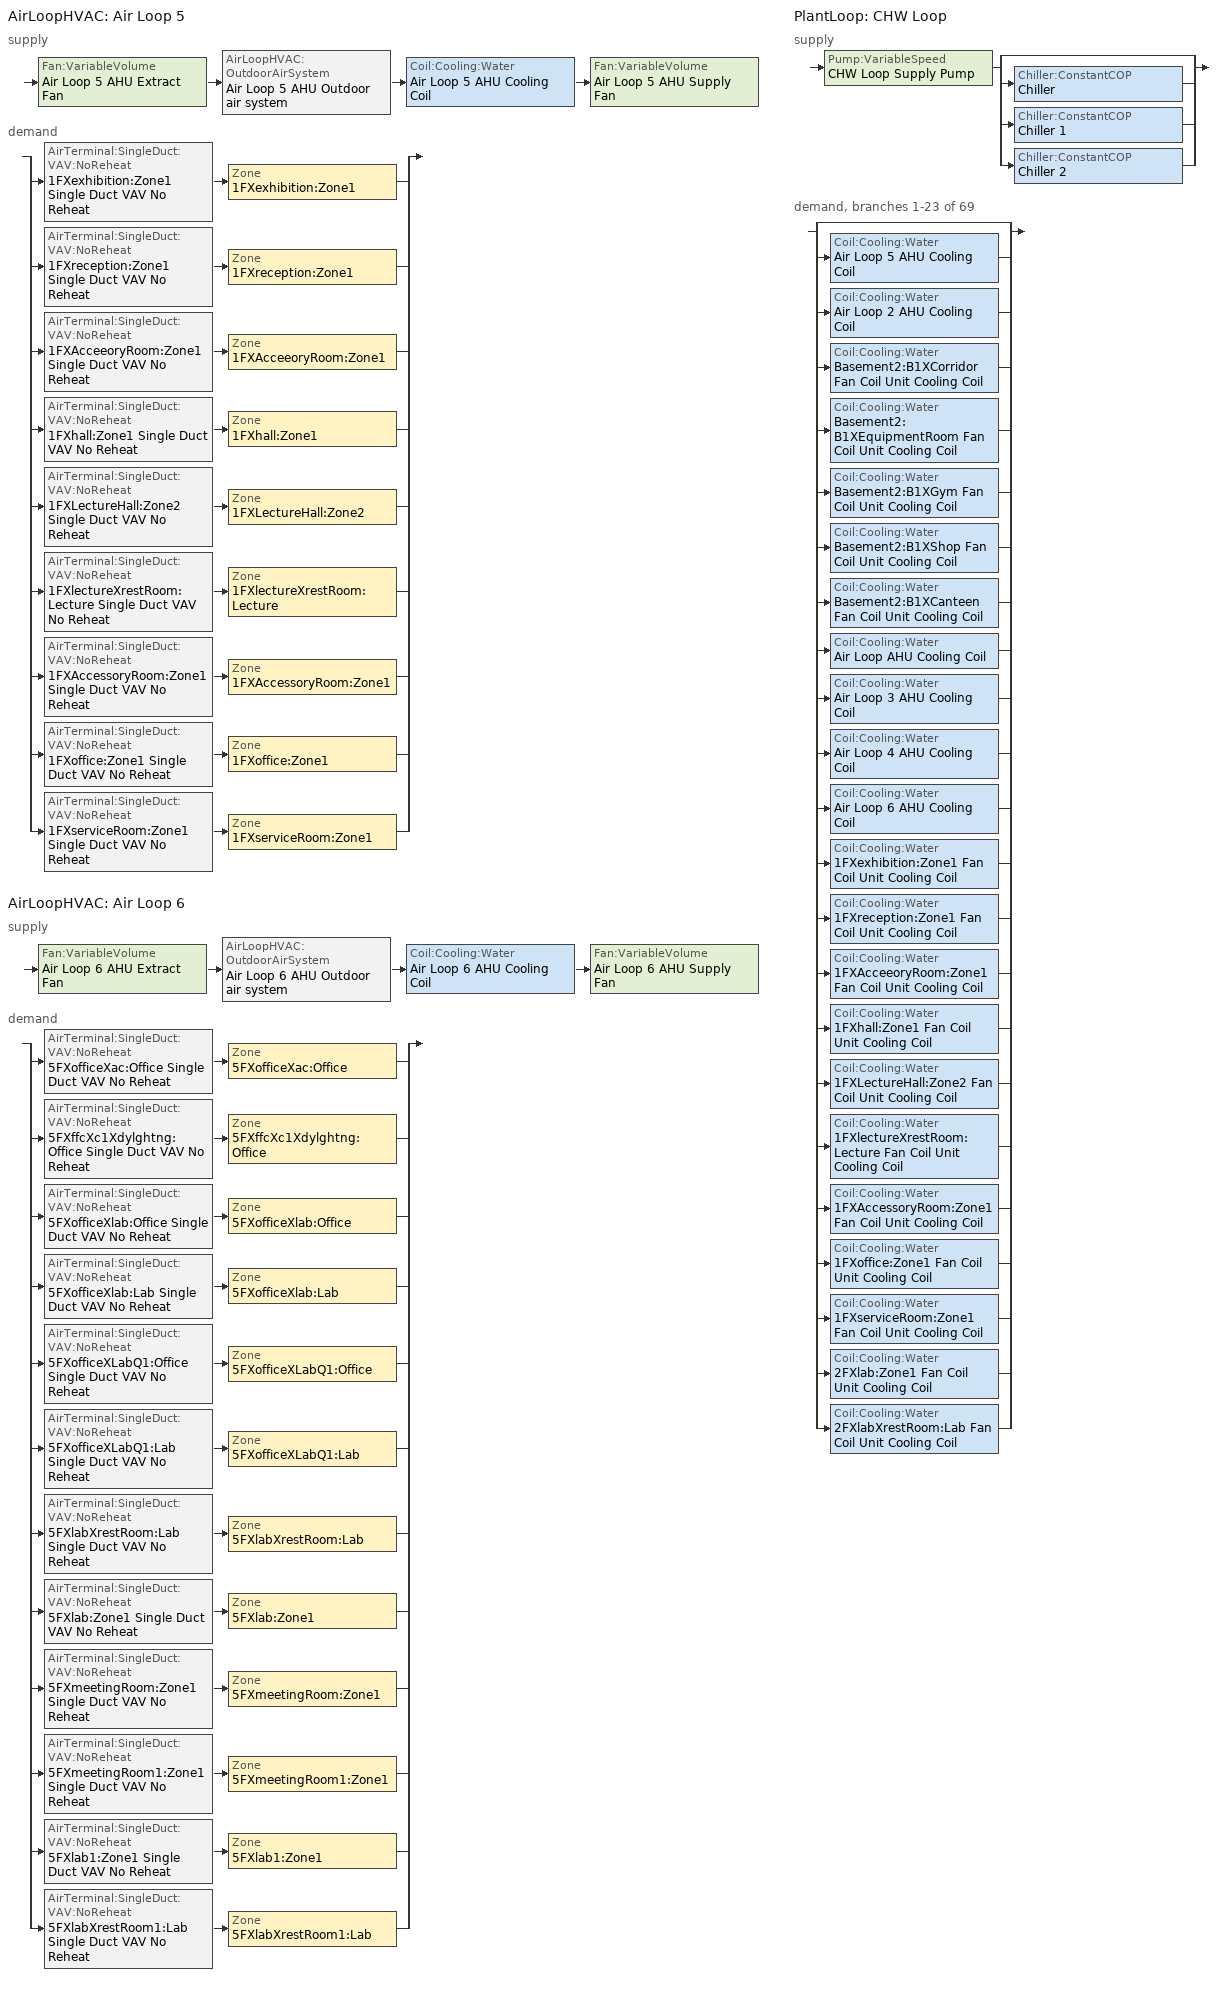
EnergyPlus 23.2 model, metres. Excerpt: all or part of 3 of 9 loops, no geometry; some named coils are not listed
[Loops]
AirLoopHVAC 'Air Loop 5'
 supply: Fan:VariableVolume 'Air Loop 5 AHU Extract Fan' > AirLoopHVAC:OutdoorAirSystem 'Air Loop 5 AHU Outdoor air system' > Coil:Cooling:Water 'Air Loop 5 AHU Cooling Coil' > Fan:VariableVolume 'Air Loop 5 AHU Supply Fan'
 demand: split
  | AirTerminal:SingleDuct:VAV:NoReheat '1FXexhibition:Zone1 Single Duct VAV No Reheat' > Zone '1FXexhibition:Zone1'
  | AirTerminal:SingleDuct:VAV:NoReheat '1FXreception:Zone1 Single Duct VAV No Reheat' > Zone '1FXreception:Zone1'
  | AirTerminal:SingleDuct:VAV:NoReheat '1FXAcceeoryRoom:Zone1 Single Duct VAV No Reheat' > Zone '1FXAcceeoryRoom:Zone1'
  | AirTerminal:SingleDuct:VAV:NoReheat '1FXhall:Zone1 Single Duct VAV No Reheat' > Zone '1FXhall:Zone1'
  | AirTerminal:SingleDuct:VAV:NoReheat '1FXLectureHall:Zone2 Single Duct VAV No Reheat' > Zone '1FXLectureHall:Zone2'
  | AirTerminal:SingleDuct:VAV:NoReheat '1FXlectureXrestRoom:Lecture Single Duct VAV No Reheat' > Zone '1FXlectureXrestRoom:Lecture'
  | AirTerminal:SingleDuct:VAV:NoReheat '1FXAccessoryRoom:Zone1 Single Duct VAV No Reheat' > Zone '1FXAccessoryRoom:Zone1'
  | AirTerminal:SingleDuct:VAV:NoReheat '1FXoffice:Zone1 Single Duct VAV No Reheat' > Zone '1FXoffice:Zone1'
  | AirTerminal:SingleDuct:VAV:NoReheat '1FXserviceRoom:Zone1 Single Duct VAV No Reheat' > Zone '1FXserviceRoom:Zone1'
AirLoopHVAC 'Air Loop 6'
 supply: Fan:VariableVolume 'Air Loop 6 AHU Extract Fan' > AirLoopHVAC:OutdoorAirSystem 'Air Loop 6 AHU Outdoor air system' > Coil:Cooling:Water 'Air Loop 6 AHU Cooling Coil' > Fan:VariableVolume 'Air Loop 6 AHU Supply Fan'
 demand: split
  | AirTerminal:SingleDuct:VAV:NoReheat '5FXofficeXac:Office Single Duct VAV No Reheat' > Zone '5FXofficeXac:Office'
  | AirTerminal:SingleDuct:VAV:NoReheat '5FXffcXc1Xdylghtng:Office Single Duct VAV No Reheat' > Zone '5FXffcXc1Xdylghtng:Office'
  | AirTerminal:SingleDuct:VAV:NoReheat '5FXofficeXlab:Office Single Duct VAV No Reheat' > Zone '5FXofficeXlab:Office'
  | AirTerminal:SingleDuct:VAV:NoReheat '5FXofficeXlab:Lab Single Duct VAV No Reheat' > Zone '5FXofficeXlab:Lab'
  | AirTerminal:SingleDuct:VAV:NoReheat '5FXofficeXLabQ1:Office Single Duct VAV No Reheat' > Zone '5FXofficeXLabQ1:Office'
  | AirTerminal:SingleDuct:VAV:NoReheat '5FXofficeXLabQ1:Lab Single Duct VAV No Reheat' > Zone '5FXofficeXLabQ1:Lab'
  | AirTerminal:SingleDuct:VAV:NoReheat '5FXlabXrestRoom:Lab Single Duct VAV No Reheat' > Zone '5FXlabXrestRoom:Lab'
  | AirTerminal:SingleDuct:VAV:NoReheat '5FXlab:Zone1 Single Duct VAV No Reheat' > Zone '5FXlab:Zone1'
  | AirTerminal:SingleDuct:VAV:NoReheat '5FXmeetingRoom:Zone1 Single Duct VAV No Reheat' > Zone '5FXmeetingRoom:Zone1'
  | AirTerminal:SingleDuct:VAV:NoReheat '5FXmeetingRoom1:Zone1 Single Duct VAV No Reheat' > Zone '5FXmeetingRoom1:Zone1'
  | AirTerminal:SingleDuct:VAV:NoReheat '5FXlab1:Zone1 Single Duct VAV No Reheat' > Zone '5FXlab1:Zone1'
  | AirTerminal:SingleDuct:VAV:NoReheat '5FXlabXrestRoom1:Lab Single Duct VAV No Reheat' > Zone '5FXlabXrestRoom1:Lab'
PlantLoop 'CHW Loop'
 supply: Pump:VariableSpeed 'CHW Loop Supply Pump' > split
  | bypass
  | Chiller:ConstantCOP 'Chiller'
  | Chiller:ConstantCOP 'Chiller 1'
  | Chiller:ConstantCOP 'Chiller 2'
 demand, branches 1-23 of 69: split
  | bypass
  | Coil:Cooling:Water 'Air Loop 5 AHU Cooling Coil'
  | Coil:Cooling:Water 'Air Loop 2 AHU Cooling Coil'
  | Coil:Cooling:Water 'Basement2:B1XCorridor Fan Coil Unit Cooling Coil'
  | Coil:Cooling:Water 'Basement2:B1XEquipmentRoom Fan Coil Unit Cooling Coil'
  | Coil:Cooling:Water 'Basement2:B1XGym Fan Coil Unit Cooling Coil'
  | Coil:Cooling:Water 'Basement2:B1XShop Fan Coil Unit Cooling Coil'
  | Coil:Cooling:Water 'Basement2:B1XCanteen Fan Coil Unit Cooling Coil'
  | Coil:Cooling:Water 'Air Loop AHU Cooling Coil'
  | Coil:Cooling:Water 'Air Loop 3 AHU Cooling Coil'
  | Coil:Cooling:Water 'Air Loop 4 AHU Cooling Coil'
  | Coil:Cooling:Water 'Air Loop 6 AHU Cooling Coil'
  | Coil:Cooling:Water '1FXexhibition:Zone1 Fan Coil Unit Cooling Coil'
  | Coil:Cooling:Water '1FXreception:Zone1 Fan Coil Unit Cooling Coil'
  | Coil:Cooling:Water '1FXAcceeoryRoom:Zone1 Fan Coil Unit Cooling Coil'
  | Coil:Cooling:Water '1FXhall:Zone1 Fan Coil Unit Cooling Coil'
  | Coil:Cooling:Water '1FXLectureHall:Zone2 Fan Coil Unit Cooling Coil'
  | Coil:Cooling:Water '1FXlectureXrestRoom:Lecture Fan Coil Unit Cooling Coil'
  | Coil:Cooling:Water '1FXAccessoryRoom:Zone1 Fan Coil Unit Cooling Coil'
  | Coil:Cooling:Water '1FXoffice:Zone1 Fan Coil Unit Cooling Coil'
  | Coil:Cooling:Water '1FXserviceRoom:Zone1 Fan Coil Unit Cooling Coil'
  | Coil:Cooling:Water '2FXlab:Zone1 Fan Coil Unit Cooling Coil'
  | Coil:Cooling:Water '2FXlabXrestRoom:Lab Fan Coil Unit Cooling Coil'
[EnergyManagementSystem:Sensor]
Name | Output:Variable or Output:Meter Index Key | Output:Variable or Output:Meter
Zone_Mean_Air_Temperature_z1FXexhibition_Zone1 | 1FXexhibition:Zone1 | Zone Mean Air Temperature
Zone_Mean_Air_Temperature_z1FXreception_Zone1 | 1FXreception:Zone1 | Zone Mean Air Temperature
Zone_Mean_Air_Temperature_z1FXAcceeoryRoom_Zone1 | 1FXAcceeoryRoom:Zone1 | Zone Mean Air Temperature
Zone_Mean_Air_Temperature_z1FXhall_Zone1 | 1FXhall:Zone1 | Zone Mean Air Temperature
Zone_Mean_Air_Temperature_z1FXLectureHall_Zone2 | 1FXLectureHall:Zone2 | Zone Mean Air Temperature
Zone_Mean_Air_Temperature_z1FXlectureXrestRoom_Lecture | 1FXlectureXrestRoom:Lecture | Zone Mean Air Temperature
Zone_Mean_Air_Temperature_z1FXAccessoryRoom_Zone1 | 1FXAccessoryRoom:Zone1 | Zone Mean Air Temperature
Zone_Mean_Air_Temperature_z1FXoffice_Zone1 | 1FXoffice:Zone1 | Zone Mean Air Temperature
Zone_Mean_Air_Temperature_z5FXofficeXac_Office | 5FXofficeXac:Office | Zone Mean Air Temperature
Zone_Mean_Air_Temperature_z5FXffcXc1Xdylghtng_Office | 5FXffcXc1Xdylghtng:Office | Zone Mean Air Temperature
Zone_Mean_Air_Temperature_z5FXofficeXlab_Office | 5FXofficeXlab:Office | Zone Mean Air Temperature
Zone_Mean_Air_Temperature_z5FXofficeXlab_Lab | 5FXofficeXlab:Lab | Zone Mean Air Temperature
Zone_Mean_Air_Temperature_z5FXofficeXLabQ1_Office | 5FXofficeXLabQ1:Office | Zone Mean Air Temperature
Zone_Mean_Air_Temperature_z5FXofficeXLabQ1_Lab | 5FXofficeXLabQ1:Lab | Zone Mean Air Temperature
Zone_Mean_Air_Temperature_z5FXlabXrestRoom_Lab | 5FXlabXrestRoom:Lab | Zone Mean Air Temperature
Zone_Mean_Air_Temperature_z5FXlab_Zone1 | 5FXlab:Zone1 | Zone Mean Air Temperature
Zone_Mean_Air_Temperature_z5FXmeetingRoom_Zone1 | 5FXmeetingRoom:Zone1 | Zone Mean Air Temperature
Zone_Mean_Air_Temperature_z5FXmeetingRoom1_Zone1 | 5FXmeetingRoom1:Zone1 | Zone Mean Air Temperature
Zone_Mean_Air_Temperature_z5FXlab1_Zone1 | 5FXlab1:Zone1 | Zone Mean Air Temperature
Zone_Mean_Air_Temperature_z5FXlabXrestRoom1_Lab | 5FXlabXrestRoom1:Lab | Zone Mean Air Temperature
Zone_Air_Relative_Humidity_z1FXexhibition_Zone1 | 1FXexhibition:Zone1 | Zone Air Relative Humidity
Zone_Air_Relative_Humidity_z1FXreception_Zone1 | 1FXreception:Zone1 | Zone Air Relative Humidity
Zone_Air_Relative_Humidity_z1FXAcceeoryRoom_Zone1 | 1FXAcceeoryRoom:Zone1 | Zone Air Relative Humidity
Zone_Air_Relative_Humidity_z1FXhall_Zone1 | 1FXhall:Zone1 | Zone Air Relative Humidity
Zone_Air_Relative_Humidity_z1FXLectureHall_Zone2 | 1FXLectureHall:Zone2 | Zone Air Relative Humidity
Zone_Air_Relative_Humidity_z1FXlectureXrestRoom_Lecture | 1FXlectureXrestRoom:Lecture | Zone Air Relative Humidity
Zone_Air_Relative_Humidity_z1FXAccessoryRoom_Zone1 | 1FXAccessoryRoom:Zone1 | Zone Air Relative Humidity
Zone_Air_Relative_Humidity_z1FXoffice_Zone1 | 1FXoffice:Zone1 | Zone Air Relative Humidity
Zone_Air_Relative_Humidity_z5FXofficeXac_Office | 5FXofficeXac:Office | Zone Air Relative Humidity
Zone_Air_Relative_Humidity_z5FXffcXc1Xdylghtng_Office | 5FXffcXc1Xdylghtng:Office | Zone Air Relative Humidity
Zone_Air_Relative_Humidity_z5FXofficeXlab_Office | 5FXofficeXlab:Office | Zone Air Relative Humidity
Zone_Air_Relative_Humidity_z5FXofficeXlab_Lab | 5FXofficeXlab:Lab | Zone Air Relative Humidity
Zone_Air_Relative_Humidity_z5FXofficeXLabQ1_Office | 5FXofficeXLabQ1:Office | Zone Air Relative Humidity
Zone_Air_Relative_Humidity_z5FXofficeXLabQ1_Lab | 5FXofficeXLabQ1:Lab | Zone Air Relative Humidity
Zone_Air_Relative_Humidity_z5FXlabXrestRoom_Lab | 5FXlabXrestRoom:Lab | Zone Air Relative Humidity
Zone_Air_Relative_Humidity_z5FXlab_Zone1 | 5FXlab:Zone1 | Zone Air Relative Humidity
Zone_Air_Relative_Humidity_z5FXmeetingRoom_Zone1 | 5FXmeetingRoom:Zone1 | Zone Air Relative Humidity
Zone_Air_Relative_Humidity_z5FXmeetingRoom1_Zone1 | 5FXmeetingRoom1:Zone1 | Zone Air Relative Humidity
Zone_Air_Relative_Humidity_z5FXlab1_Zone1 | 5FXlab1:Zone1 | Zone Air Relative Humidity
Zone_Air_Relative_Humidity_z5FXlabXrestRoom1_Lab | 5FXlabXrestRoom1:Lab | Zone Air Relative Humidity
Zone_Air_CO2_Concentration_z1FXexhibition_Zone1 | 1FXexhibition:Zone1 | Zone Air CO2 Concentration
Zone_Air_CO2_Concentration_z1FXreception_Zone1 | 1FXreception:Zone1 | Zone Air CO2 Concentration
Zone_Air_CO2_Concentration_z1FXAcceeoryRoom_Zone1 | 1FXAcceeoryRoom:Zone1 | Zone Air CO2 Concentration
Zone_Air_CO2_Concentration_z1FXhall_Zone1 | 1FXhall:Zone1 | Zone Air CO2 Concentration
Zone_Air_CO2_Concentration_z1FXLectureHall_Zone2 | 1FXLectureHall:Zone2 | Zone Air CO2 Concentration
Zone_Air_CO2_Concentration_z1FXlectureXrestRoom_Lecture | 1FXlectureXrestRoom:Lecture | Zone Air CO2 Concentration
Zone_Air_CO2_Concentration_z1FXAccessoryRoom_Zone1 | 1FXAccessoryRoom:Zone1 | Zone Air CO2 Concentration
Zone_Air_CO2_Concentration_z1FXoffice_Zone1 | 1FXoffice:Zone1 | Zone Air CO2 Concentration
Zone_Air_CO2_Concentration_z5FXofficeXac_Office | 5FXofficeXac:Office | Zone Air CO2 Concentration
Zone_Air_CO2_Concentration_z5FXffcXc1Xdylghtng_Office | 5FXffcXc1Xdylghtng:Office | Zone Air CO2 Concentration
Zone_Air_CO2_Concentration_z5FXofficeXlab_Office | 5FXofficeXlab:Office | Zone Air CO2 Concentration
Zone_Air_CO2_Concentration_z5FXofficeXlab_Lab | 5FXofficeXlab:Lab | Zone Air CO2 Concentration
Zone_Air_CO2_Concentration_z5FXofficeXLabQ1_Office | 5FXofficeXLabQ1:Office | Zone Air CO2 Concentration
Zone_Air_CO2_Concentration_z5FXofficeXLabQ1_Lab | 5FXofficeXLabQ1:Lab | Zone Air CO2 Concentration
Zone_Air_CO2_Concentration_z5FXlabXrestRoom_Lab | 5FXlabXrestRoom:Lab | Zone Air CO2 Concentration
Zone_Air_CO2_Concentration_z5FXlab_Zone1 | 5FXlab:Zone1 | Zone Air CO2 Concentration
Zone_Air_CO2_Concentration_z5FXmeetingRoom_Zone1 | 5FXmeetingRoom:Zone1 | Zone Air CO2 Concentration
Zone_Air_CO2_Concentration_z5FXmeetingRoom1_Zone1 | 5FXmeetingRoom1:Zone1 | Zone Air CO2 Concentration
Zone_Air_CO2_Concentration_z5FXlab1_Zone1 | 5FXlab1:Zone1 | Zone Air CO2 Concentration
Zone_Air_CO2_Concentration_z5FXlabXrestRoom1_Lab | 5FXlabXrestRoom1:Lab | Zone Air CO2 Concentration
Zone_People_Occupant_Count_z1FXexhibition_Zone1 | 1FXexhibition:Zone1 | Zone People Occupant Count
Zone_People_Occupant_Count_z1FXreception_Zone1 | 1FXreception:Zone1 | Zone People Occupant Count
Zone_People_Occupant_Count_z1FXAcceeoryRoom_Zone1 | 1FXAcceeoryRoom:Zone1 | Zone People Occupant Count
Zone_People_Occupant_Count_z1FXhall_Zone1 | 1FXhall:Zone1 | Zone People Occupant Count
Zone_People_Occupant_Count_z1FXLectureHall_Zone2 | 1FXLectureHall:Zone2 | Zone People Occupant Count
Zone_People_Occupant_Count_z1FXlectureXrestRoom_Lecture | 1FXlectureXrestRoom:Lecture | Zone People Occupant Count
Zone_People_Occupant_Count_z1FXAccessoryRoom_Zone1 | 1FXAccessoryRoom:Zone1 | Zone People Occupant Count
Zone_People_Occupant_Count_z1FXoffice_Zone1 | 1FXoffice:Zone1 | Zone People Occupant Count
Zone_People_Occupant_Count_z5FXofficeXac_Office | 5FXofficeXac:Office | Zone People Occupant Count
Zone_People_Occupant_Count_z5FXffcXc1Xdylghtng_Office | 5FXffcXc1Xdylghtng:Office | Zone People Occupant Count
Zone_People_Occupant_Count_z5FXofficeXlab_Office | 5FXofficeXlab:Office | Zone People Occupant Count
Zone_People_Occupant_Count_z5FXofficeXlab_Lab | 5FXofficeXlab:Lab | Zone People Occupant Count
Zone_People_Occupant_Count_z5FXofficeXLabQ1_Office | 5FXofficeXLabQ1:Office | Zone People Occupant Count
Zone_People_Occupant_Count_z5FXofficeXLabQ1_Lab | 5FXofficeXLabQ1:Lab | Zone People Occupant Count
Zone_People_Occupant_Count_z5FXlabXrestRoom_Lab | 5FXlabXrestRoom:Lab | Zone People Occupant Count
Zone_People_Occupant_Count_z5FXlab_Zone1 | 5FXlab:Zone1 | Zone People Occupant Count
Zone_People_Occupant_Count_z5FXmeetingRoom_Zone1 | 5FXmeetingRoom:Zone1 | Zone People Occupant Count
Zone_People_Occupant_Count_z5FXmeetingRoom1_Zone1 | 5FXmeetingRoom1:Zone1 | Zone People Occupant Count
Zone_People_Occupant_Count_z5FXlab1_Zone1 | 5FXlab1:Zone1 | Zone People Occupant Count
Zone_People_Occupant_Count_z5FXlabXrestRoom1_Lab | 5FXlabXrestRoom1:Lab | Zone People Occupant Count
Chiller_Electricity_Energy_1 | Chiller 1 | Chiller Electricity Energy
Chiller_Electricity_Energy_2 | Chiller 2 | Chiller Electricity Energy
Chiller_Electricity_Energy | Chiller | Chiller Electricity Energy
[EnergyManagementSystem:Actuator]
Name | Actuated Component Unique | Actuated Component Type | Actuated Component Control Type
Pump_Mass_Flow_Rate_CHW_LOOP_SUPPLY_PUMP | CHW LOOP SUPPLY PUMP | Pump | Pump Mass Flow Rate
Cooling_Setpoint_1FXOFFICE_ZONE1 | 1FXOFFICE:ZONE1 | Zone Temperature Control | Cooling Setpoint
Air_Mass_Flow_Rate_AIR_LOOP_5_AHU_OUTDOOR_AIR_CONTROLLER | AIR LOOP 5 AHU OUTDOOR AIR CONTROLLER | Outdoor Air Controller | Air Mass Flow Rate
Zone_Design_Cooling_Air_Mass_Flow_Rate_1FXOFFICE_ZONE1 | 1FXOFFICE:ZONE1 | Sizing:Zone | Zone Design Cooling Air Mass Flow Rate
Fan_Air_Mass_Flow_Rate_1FXOFFICE_ZONE1_FAN_COIL_UNIT_SUPPLY_FAN | 1FXOFFICE:ZONE1 FAN COIL UNIT SUPPLY FAN | Fan | Fan Air Mass Flow Rate
[Sizing:System] Type of Load to Size On=VentilationRequirement; Design Outdoor Air Flow Rate {m3/s}=autosize; Central Heating Maximum System Air Flow Ratio=autosize; Preheat Design Temperature {C}=5; Preheat Design Humidity Ratio {kgWater/kgDryAir}=0.008; Precool Design Temperature {C}=11; Precool Design Humidity Ratio {kgWater/kgDryAir}=0.008; Central Cooling Design Supply Air Temperature {C}=18; Central Heating Design Supply Air Temperature {C}=18; Type of Zone Sum to Use=Noncoincident; 100% Outdoor Air in Cooling=No; 100% Outdoor Air in Heating=No; Central Cooling Design Supply Air Humidity Ratio {kgWater/kgDryAir}=0.008; Central Heating Design Supply Air Humidity Ratio {kgWater/kgDryAir}=0.008; Cooling Supply Air Flow Rate Method=Designday; Heating Supply Air Flow Rate Method=Designday; System Outdoor Air Method=ZoneSum; Zone Maximum Outdoor Air Fraction=1; Cooling Design Capacity Method=CoolingDesignCapacity; Cooling Design Capacity {W}=autosize; Heating Design Capacity Method=HeatingDesignCapacity; Heating Design Capacity {W}=autosize; Central Cooling Capacity Control Method=VAV
Air Loop 5; Air Loop 6
[AirLoopHVAC] Design Supply Air Flow Rate {m3/s}=autosize
Air Loop 5; Air Loop 6
[Fan:VariableVolume] Availability Schedule=BPS LAB HVAC SCHEDULE; Fan Total Efficiency=0.99; Pressure Rise {Pa}=1500; Maximum Flow Rate {m3/s}=autosize; Fan Power Minimum Flow Rate Input Method=FixedFlowRate; Fan Power Minimum Flow Fraction=0.25; Fan Power Minimum Air Flow Rate {m3/s}=0; Motor Efficiency=0.9; Motor In Airstream Fraction=1; Fan Power Coefficient 1=0.0792803; Fan Power Coefficient 2=-0.12618; Fan Power Coefficient 3=1.81569; Fan Power Coefficient 4=-2.14488; Fan Power Coefficient 5=1.37799
Air Loop 5 AHU Extract Fan; Air Loop 5 AHU Supply Fan; Air Loop 6 AHU Extract Fan; Air Loop 6 AHU Supply Fan
[Controller:OutdoorAir] Minimum Outdoor Air Flow Rate {m3/s}=0; Maximum Outdoor Air Flow Rate {m3/s}=autosize; Economizer Control Type=NoEconomizer; Economizer Control Action Type=ModulateFlow; Lockout Type=NoLockout; Minimum Limit Type=FixedMinimum; Minimum Outdoor Air Schedule=BPS LAB SCHEDULE; High Humidity Control=No; High Humidity Outdoor Air Flow Ratio=1; Control High Indoor Humidity Based on Outdoor Humidity Ratio=Yes; Heat Recovery Bypass Control Type=BypassWhenWithinEconomizerLimits
Name | Mechanical Ventilation Controller
Air Loop 5 AHU Outdoor Air Controller | Air Loop 5 AHU Mechanical Ventilation Controller
Air Loop 6 AHU Outdoor Air Controller | Air Loop 6 AHU Mechanical Ventilation Controller
[HeatExchanger:AirToAir:SensibleAndLatent] Availability Schedule=BPS LAB HVAC SCHEDULE; Nominal Supply Air Flow Rate {m3/s}=autosize; Sensible Effectiveness at 100% Heating Air Flow=0.7; Latent Effectiveness at 100% Heating Air Flow=0.7; Sensible Effectiveness at 75% Heating Air Flow=0.75; Latent Effectiveness at 75% Heating Air Flow=0.7; Sensible Effectiveness at 100% Cooling Air Flow=0.7; Latent Effectiveness at 100% Cooling Air Flow=0.7; Sensible Effectiveness at 75% Cooling Air Flow=0.75; Latent Effectiveness at 75% Cooling Air Flow=0.7; Nominal Electric Power {W}=0; Supply Air Outlet Temperature Control=No; Heat Exchanger Type=Rotary; Frost Control Type=None; Threshold Temperature {C}=1.7; Initial Defrost Time Fraction=0.167; Rate of Defrost Time Fraction Increase {1/K}=0.024; Economizer Lockout=Yes
Air Loop 5 AHU Heat Recovery Device; Air Loop 6 AHU Heat Recovery Device
[Controller:MechanicalVentilation] Availability Schedule=On 24/7; Demand Controlled Ventilation=Yes; System Outdoor Air Method=Standard62.1VentilationRateProcedure; Zone Maximum Outdoor Air Fraction=1
Name | Zone or ZoneList 1 | Design Specification Outdoor Air Object Name 1 | Design Specification Zone Air Distribution Object Name 1 | Zone or ZoneList 2 | Design Specification Outdoor Air Object Name 2 | Design Specification Zone Air Distribution Object Name 2 | Zone or ZoneList 3 | Design Specification Outdoor Air Object Name 3 | Design Specification Zone Air Distribution Object Name 3 | Zone or ZoneList 4 | Design Specification Outdoor Air Object Name 4 | Design Specification Zone Air Distribution Object Name 4 | Zone or ZoneList 5 | Design Specification Outdoor Air Object Name 5 | Design Specification Zone Air Distribution Object Name 5 | Zone or ZoneList 6 | Design Specification Outdoor Air Object Name 6 | Design Specification Zone Air Distribution Object Name 6 | Zone or ZoneList 7 | Design Specification Outdoor Air Object Name 7 | Design Specification Zone Air Distribution Object Name 7 | Zone or ZoneList 8 | Design Specification Outdoor Air Object Name 8 | Design Specification Zone Air Distribution Object Name 8 | Zone or ZoneList 9 | Design Specification Outdoor Air Object Name 9 | Design Specification Zone Air Distribution Object Name 9 | Zone or ZoneList 10 | Design Specification Outdoor Air Object Name 10 | Design Specification Zone Air Distribution Object Name 10 | Zone or ZoneList 11 | Design Specification Outdoor Air Object Name 11 | Design Specification Zone Air Distribution Object Name 11 | Zone or ZoneList 12 | Design Specification Outdoor Air Object Name 12 | Design Specification Zone Air Distribution Object Name 12
Air Loop 5 AHU Mechanical Ventilation Controller | 1FXexhibition:Zone1 | 1FXexhibition:Zone1 Design Specification Outdoor Air Object | 1FXexhibition:Zone1 Design Specification Zone Air Distribution Object | 1FXreception:Zone1 | 1FXreception:Zone1 Design Specification Outdoor Air Object | 1FXreception:Zone1 Design Specification Zone Air Distribution Object | 1FXAcceeoryRoom:Zone1 | 1FXAcceeoryRoom:Zone1 Design Specification Outdoor Air Object | 1FXAcceeoryRoom:Zone1 Design Specification Zone Air Distribution Object | 1FXhall:Zone1 | 1FXhall:Zone1 Design Specification Outdoor Air Object | 1FXhall:Zone1 Design Specification Zone Air Distribution Object | 1FXLectureHall:Zone2 | 1FXLectureHall:Zone2 Design Specification Outdoor Air Object | 1FXLectureHall:Zone2 Design Specification Zone Air Distribution Object | 1FXlectureXrestRoom:Lecture | 1FXlectureXrestRoom:Lecture Design Specification Outdoor Air Object | 1FXlectureXrestRoom:Lecture Design Specification Zone Air Distribution Object | 1FXAccessoryRoom:Zone1 | 1FXAccessoryRoom:Zone1 Design Specification Outdoor Air Object | 1FXAccessoryRoom:Zone1 Design Specification Zone Air Distribution Object | 1FXoffice:Zone1 | 1FXoffice:Zone1 Design Specification Outdoor Air Object | 1FXoffice:Zone1 Design Specification Zone Air Distribution Object | 1FXserviceRoom:Zone1 | 1FXserviceRoom:Zone1 Design Specification Outdoor Air Object | 1FXserviceRoom:Zone1 Design Specification Zone Air Distribution Object
Air Loop 6 AHU Mechanical Ventilation Controller | 5FXofficeXac:Office | 5FXofficeXac:Office Design Specification Outdoor Air Object | 5FXofficeXac:Office Design Specification Zone Air Distribution Object | 5FXffcXc1Xdylghtng:Office | 5FXffcXc1Xdylghtng:Office Design Specification Outdoor Air Object | 5FXffcXc1Xdylghtng:Office Design Specification Zone Air Distribution Object | 5FXofficeXlab:Office | 5FXofficeXlab:Office Design Specification Outdoor Air Object | 5FXofficeXlab:Office Design Specification Zone Air Distribution Object | 5FXofficeXlab:Lab | 5FXofficeXlab:Lab Design Specification Outdoor Air Object | 5FXofficeXlab:Lab Design Specification Zone Air Distribution Object | 5FXofficeXLabQ1:Office | 5FXofficeXLabQ1:Office Design Specification Outdoor Air Object | 5FXofficeXLabQ1:Office Design Specification Zone Air Distribution Object | 5FXofficeXLabQ1:Lab | 5FXofficeXLabQ1:Lab Design Specification Outdoor Air Object | 5FXofficeXLabQ1:Lab Design Specification Zone Air Distribution Object | 5FXlabXrestRoom:Lab | 5FXlabXrestRoom:Lab Design Specification Outdoor Air Object | 5FXlabXrestRoom:Lab Design Specification Zone Air Distribution Object | 5FXlab:Zone1 | 5FXlab:Zone1 Design Specification Outdoor Air Object | 5FXlab:Zone1 Design Specification Zone Air Distribution Object | 5FXmeetingRoom:Zone1 | 5FXmeetingRoom:Zone1 Design Specification Outdoor Air Object | 5FXmeetingRoom:Zone1 Design Specification Zone Air Distribution Object | 5FXmeetingRoom1:Zone1 | 5FXmeetingRoom1:Zone1 Design Specification Outdoor Air Object | 5FXmeetingRoom1:Zone1 Design Specification Zone Air Distribution Object | 5FXlab1:Zone1 | 5FXlab1:Zone1 Design Specification Outdoor Air Object | 5FXlab1:Zone1 Design Specification Zone Air Distribution Object | 5FXlabXrestRoom1:Lab | 5FXlabXrestRoom1:Lab Design Specification Outdoor Air Object | 5FXlabXrestRoom1:Lab Design Specification Zone Air Distribution Object
[Coil:Cooling:Water] Design Water Flow Rate {m3/s}=autosize; Design Air Flow Rate {m3/s}=autosize; Design Inlet Water Temperature {C}=autosize; Design Inlet Air Temperature {C}=autosize; Design Outlet Air Temperature {C}=autosize; Design Inlet Air Humidity Ratio {kgWater/kgDryAir}=autosize; Design Outlet Air Humidity Ratio {kgWater/kgDryAir}=autosize; Type of Analysis=SimpleAnalysis; Heat Exchanger Configuration=CrossFlow
Name | Availability Schedule
Air Loop 5 AHU Cooling Coil; Air Loop 6 AHU Cooling Coil | BPS LAB HVAC SCHEDULE
Basement2:B1XCorridor Fan Coil Unit Cooling Coil; Basement2:B1XEquipmentRoom Fan Coil Unit Cooling Coil; Basement2:B1XGym Fan Coil Unit Cooling Coil; Basement2:B1XShop Fan Coil Unit Cooling Coil; Basement2:B1XCanteen Fan Coil Unit Cooling Coil; 1FXexhibition:Zone1 Fan Coil Unit Cooling Coil; 1FXreception:Zone1 Fan Coil Unit Cooling Coil; 1FXAcceeoryRoom:Zone1 Fan Coil Unit Cooling Coil; 1FXhall:Zone1 Fan Coil Unit Cooling Coil; 1FXLectureHall:Zone2 Fan Coil Unit Cooling Coil; 1FXlectureXrestRoom:Lecture Fan Coil Unit Cooling Coil; 1FXAccessoryRoom:Zone1 Fan Coil Unit Cooling Coil; 1FXoffice:Zone1 Fan Coil Unit Cooling Coil; 1FXserviceRoom:Zone1 Fan Coil Unit Cooling Coil; 2FXlab:Zone1 Fan Coil Unit Cooling Coil; 2FXlabXrestRoom:Lab Fan Coil Unit Cooling Coil | On 24/7
[Sizing:Plant]
CHW Loop: Loop Type=Cooling; Design Loop Exit Temperature {C}=6; Loop Design Temperature Difference {deltaC}=4
[PlantLoop]
CHW Loop: Fluid Type=UserDefinedFluidType; User Defined Fluid Type=CHW Loop Glycol Concentration; Plant Equipment Operation Scheme=CHW Loop Operation; Maximum Loop Temperature {C}=80; Minimum Loop Temperature {C}=0; Maximum Loop Flow Rate {m3/s}=autosize; Minimum Loop Flow Rate {m3/s}=0; Plant Loop Volume {m3}=autocalculate; Load Distribution Scheme=Optimal; Plant Loop Demand Calculation Scheme=SingleSetpoint; Common Pipe Simulation=None; Pressure Simulation Type=None
[PlantEquipmentOperationSchemes]
CHW Loop Operation: Control Scheme 1=CHW Loop Scheme 1; Control Scheme 1 Schedule=On 24/7
[PlantEquipmentOperation:CoolingLoad]
CHW Loop Scheme 1: Load Range 1 Lower Limit {W}=0; Load Range 1 Upper Limit {W}=1e+15; Range 1 Equipment List=CHW Loop Scheme 1 Range 1 Equipment List
[PlantEquipmentList]
CHW Loop Scheme 1 Range 1 Equipment List: Chiller, Chiller 2, Chiller 1
[Pump:VariableSpeed]
CHW Loop Supply Pump: Design Maximum Flow Rate {m3/s}=autosize; Design Pump Head {Pa}=200000; Design Power Consumption {W}=autosize; Motor Efficiency=0.9; Fraction of Motor Inefficiencies to Fluid Stream=0; Coefficient 1 of the Part Load Performance Curve=0; Coefficient 2 of the Part Load Performance Curve=0.5726; Coefficient 3 of the Part Load Performance Curve=-0.301; Coefficient 4 of the Part Load Performance Curve=0.7347; Design Minimum Flow Rate {m3/s}=0; Pump Control Type=Continuous
[Chiller:ConstantCOP] Nominal Capacity {W}=autosize; Nominal COP {W/W}=5; Design Chilled Water Flow Rate {m3/s}=autosize; Design Condenser Water Flow Rate {m3/s}=autosize; Condenser Type=WaterCooled; Chiller Flow Mode=NotModulated; Sizing Factor=0.33; Basin Heater Capacity {W/K}=0; Basin Heater Setpoint Temperature {C}=2; Basin Heater Operating Schedule=On 24/7
Chiller; Chiller 1; Chiller 2
[ZoneControl:Thermostat] Control Type Schedule=Control type schedule: Always 4
Name | Zone or ZoneList | Control 1
1FXexhibition:Zone1 Thermostat | 1FXexhibition:Zone1 | 1FXexhibition:Zone1 Dual SP
1FXreception:Zone1 Thermostat | 1FXreception:Zone1 | 1FXreception:Zone1 Dual SP
1FXAcceeoryRoom:Zone1 Thermostat | 1FXAcceeoryRoom:Zone1 | 1FXAcceeoryRoom:Zone1 Dual SP
1FXhall:Zone1 Thermostat | 1FXhall:Zone1 | 1FXhall:Zone1 Dual SP
1FXLectureHall:Zone2 Thermostat | 1FXLectureHall:Zone2 | 1FXLectureHall:Zone2 Dual SP
1FXlectureXrestRoom:Lecture Thermostat | 1FXlectureXrestRoom:Lecture | 1FXlectureXrestRoom:Lecture Dual SP
1FXAccessoryRoom:Zone1 Thermostat | 1FXAccessoryRoom:Zone1 | 1FXAccessoryRoom:Zone1 Dual SP
1FXoffice:Zone1 Thermostat | 1FXoffice:Zone1 | 1FXoffice:Zone1 Dual SP
1FXserviceRoom:Zone1 Thermostat | 1FXserviceRoom:Zone1 | 1FXserviceRoom:Zone1 Dual SP
5FXofficeXac:Office Thermostat | 5FXofficeXac:Office | 5FXofficeXac:Office Dual SP
5FXffcXc1Xdylghtng:Office Thermostat | 5FXffcXc1Xdylghtng:Office | 5FXffcXc1Xdylghtng:Office Dual SP
5FXofficeXlab:Office Thermostat | 5FXofficeXlab:Office | 5FXofficeXlab:Office Dual SP
5FXofficeXlab:Lab Thermostat | 5FXofficeXlab:Lab | 5FXofficeXlab:Lab Dual SP
5FXofficeXLabQ1:Office Thermostat | 5FXofficeXLabQ1:Office | 5FXofficeXLabQ1:Office Dual SP
5FXofficeXLabQ1:Lab Thermostat | 5FXofficeXLabQ1:Lab | 5FXofficeXLabQ1:Lab Dual SP
5FXlabXrestRoom:Lab Thermostat | 5FXlabXrestRoom:Lab | 5FXlabXrestRoom:Lab Dual SP
5FXlab:Zone1 Thermostat | 5FXlab:Zone1 | 5FXlab:Zone1 Dual SP
5FXmeetingRoom:Zone1 Thermostat | 5FXmeetingRoom:Zone1 | 5FXmeetingRoom:Zone1 Dual SP
5FXmeetingRoom1:Zone1 Thermostat | 5FXmeetingRoom1:Zone1 | 5FXmeetingRoom1:Zone1 Dual SP
5FXlab1:Zone1 Thermostat | 5FXlab1:Zone1 | 5FXlab1:Zone1 Dual SP
5FXlabXrestRoom1:Lab Thermostat | 5FXlabXrestRoom1:Lab | 5FXlabXrestRoom1:Lab Dual SP
[ThermostatSetpoint:DualSetpoint] Heating Setpoint Temperature Schedule=Heating set point schedule; Cooling Setpoint Temperature Schedule=Cooling set point schedule
1FXexhibition:Zone1 Dual SP; 1FXreception:Zone1 Dual SP; 1FXAcceeoryRoom:Zone1 Dual SP; 1FXhall:Zone1 Dual SP; 1FXLectureHall:Zone2 Dual SP; 1FXlectureXrestRoom:Lecture Dual SP; 1FXAccessoryRoom:Zone1 Dual SP; 1FXoffice:Zone1 Dual SP; 1FXserviceRoom:Zone1 Dual SP; 5FXofficeXac:Office Dual SP; 5FXffcXc1Xdylghtng:Office Dual SP; 5FXofficeXlab:Office Dual SP; 5FXofficeXlab:Lab Dual SP; 5FXofficeXLabQ1:Office Dual SP; 5FXofficeXLabQ1:Lab Dual SP; 5FXlabXrestRoom:Lab Dual SP; 5FXlab:Zone1 Dual SP; 5FXmeetingRoom:Zone1 Dual SP; 5FXmeetingRoom1:Zone1 Dual SP; 5FXlab1:Zone1 Dual SP; 5FXlabXrestRoom1:Lab Dual SP
[Sizing:Zone] Zone Cooling Design Supply Air Temperature Input Method=SupplyAirTemperature; Zone Cooling Design Supply Air Temperature {C}=14; Zone Cooling Design Supply Air Temperature Difference {deltaC}=10; Zone Heating Design Supply Air Temperature Input Method=SupplyAirTemperature; Zone Heating Design Supply Air Temperature {C}=50; Zone Heating Design Supply Air Temperature Difference {deltaC}=10; Zone Cooling Design Supply Air Humidity Ratio {kgWater/kgDryAir}=0.009; Zone Heating Design Supply Air Humidity Ratio {kgWater/kgDryAir}=0.004; Zone Heating Sizing Factor=1.25; Zone Cooling Sizing Factor=1.15; Cooling Design Air Flow Method=DesignDay; Cooling Design Air Flow Rate {m3/s}=0; Cooling Minimum Air Flow per Zone Floor Area {m3/s-m2}=0.00076; Cooling Minimum Air Flow {m3/s}=0; Cooling Minimum Air Flow Fraction=0; Heating Design Air Flow Method=DesignDay; Heating Design Air Flow Rate {m3/s}=0; Heating Maximum Air Flow per Zone Floor Area {m3/s-m2}=0.00203; Heating Maximum Air Flow {m3/s}=0.14158; Heating Maximum Air Flow Fraction=0.3; Account for Dedicated Outdoor Air System=No; Dedicated Outdoor Air System Control Strategy=NeutralSupplyAir; Dedicated Outdoor Air Low Setpoint Temperature for Design {C}=autosize; Dedicated Outdoor Air High Setpoint Temperature for Design {C}=autosize; Zone Load Sizing Method=Sensible Load Only No Latent Load; Zone Latent Cooling Design Supply Air Humidity Ratio Input Method=HumidityRatioDifference; Zone Cooling Design Supply Air Humidity Ratio Difference {kgWater/kgDryAir}=0.005; Zone Latent Heating Design Supply Air Humidity Ratio Input Method=HumidityRatioDifference; Zone Humidification Design Supply Air Humidity Ratio Difference {kgWater/kgDryAir}=0.005
Name | Design Specification Outdoor Air Object | Design Specification Zone Air Distribution Object
1FXexhibition:Zone1 | 1FXexhibition:Zone1 Design Specification Outdoor Air Object | 1FXexhibition:Zone1 Design Specification Zone Air Distribution Object
1FXreception:Zone1 | 1FXreception:Zone1 Design Specification Outdoor Air Object | 1FXreception:Zone1 Design Specification Zone Air Distribution Object
1FXAcceeoryRoom:Zone1 | 1FXAcceeoryRoom:Zone1 Design Specification Outdoor Air Object | 1FXAcceeoryRoom:Zone1 Design Specification Zone Air Distribution Object
1FXhall:Zone1 | 1FXhall:Zone1 Design Specification Outdoor Air Object | 1FXhall:Zone1 Design Specification Zone Air Distribution Object
1FXLectureHall:Zone2 | 1FXLectureHall:Zone2 Design Specification Outdoor Air Object | 1FXLectureHall:Zone2 Design Specification Zone Air Distribution Object
1FXlectureXrestRoom:Lecture | 1FXlectureXrestRoom:Lecture Design Specification Outdoor Air Object | 1FXlectureXrestRoom:Lecture Design Specification Zone Air Distribution Object
1FXAccessoryRoom:Zone1 | 1FXAccessoryRoom:Zone1 Design Specification Outdoor Air Object | 1FXAccessoryRoom:Zone1 Design Specification Zone Air Distribution Object
1FXoffice:Zone1 | 1FXoffice:Zone1 Design Specification Outdoor Air Object | 1FXoffice:Zone1 Design Specification Zone Air Distribution Object
1FXserviceRoom:Zone1 | 1FXserviceRoom:Zone1 Design Specification Outdoor Air Object | 1FXserviceRoom:Zone1 Design Specification Zone Air Distribution Object
5FXofficeXac:Office | 5FXofficeXac:Office Design Specification Outdoor Air Object | 5FXofficeXac:Office Design Specification Zone Air Distribution Object
5FXffcXc1Xdylghtng:Office | 5FXffcXc1Xdylghtng:Office Design Specification Outdoor Air Object | 5FXffcXc1Xdylghtng:Office Design Specification Zone Air Distribution Object
5FXofficeXlab:Office | 5FXofficeXlab:Office Design Specification Outdoor Air Object | 5FXofficeXlab:Office Design Specification Zone Air Distribution Object
5FXofficeXlab:Lab | 5FXofficeXlab:Lab Design Specification Outdoor Air Object | 5FXofficeXlab:Lab Design Specification Zone Air Distribution Object
5FXofficeXLabQ1:Office | 5FXofficeXLabQ1:Office Design Specification Outdoor Air Object | 5FXofficeXLabQ1:Office Design Specification Zone Air Distribution Object
5FXofficeXLabQ1:Lab | 5FXofficeXLabQ1:Lab Design Specification Outdoor Air Object | 5FXofficeXLabQ1:Lab Design Specification Zone Air Distribution Object
5FXlabXrestRoom:Lab | 5FXlabXrestRoom:Lab Design Specification Outdoor Air Object | 5FXlabXrestRoom:Lab Design Specification Zone Air Distribution Object
5FXlab:Zone1 | 5FXlab:Zone1 Design Specification Outdoor Air Object | 5FXlab:Zone1 Design Specification Zone Air Distribution Object
5FXmeetingRoom:Zone1 | 5FXmeetingRoom:Zone1 Design Specification Outdoor Air Object | 5FXmeetingRoom:Zone1 Design Specification Zone Air Distribution Object
5FXmeetingRoom1:Zone1 | 5FXmeetingRoom1:Zone1 Design Specification Outdoor Air Object | 5FXmeetingRoom1:Zone1 Design Specification Zone Air Distribution Object
5FXlab1:Zone1 | 5FXlab1:Zone1 Design Specification Outdoor Air Object | 5FXlab1:Zone1 Design Specification Zone Air Distribution Object
5FXlabXrestRoom1:Lab | 5FXlabXrestRoom1:Lab Design Specification Outdoor Air Object | 5FXlabXrestRoom1:Lab Design Specification Zone Air Distribution Object
[DesignSpecification:OutdoorAir] Outdoor Air Method=Flow/Person; Outdoor Air Flow per Person {m3/s-person}=0.00944; Outdoor Air Flow per Zone Floor Area {m3/s-m2}=0; Outdoor Air Flow per Zone {m3/s}=0; Outdoor Air Flow Air Changes per Hour {1/hr}=0; Outdoor Air Schedule=On 24/7
1FXexhibition:Zone1 Design Specification Outdoor Air Object; 1FXreception:Zone1 Design Specification Outdoor Air Object; 1FXAcceeoryRoom:Zone1 Design Specification Outdoor Air Object; 1FXhall:Zone1 Design Specification Outdoor Air Object; 1FXLectureHall:Zone2 Design Specification Outdoor Air Object; 1FXlectureXrestRoom:Lecture Design Specification Outdoor Air Object; 1FXAccessoryRoom:Zone1 Design Specification Outdoor Air Object; 1FXoffice:Zone1 Design Specification Outdoor Air Object; 1FXserviceRoom:Zone1 Design Specification Outdoor Air Object; 5FXofficeXac:Office Design Specification Outdoor Air Object; 5FXffcXc1Xdylghtng:Office Design Specification Outdoor Air Object; 5FXofficeXlab:Office Design Specification Outdoor Air Object; 5FXofficeXlab:Lab Design Specification Outdoor Air Object; 5FXofficeXLabQ1:Office Design Specification Outdoor Air Object; 5FXofficeXLabQ1:Lab Design Specification Outdoor Air Object; 5FXlabXrestRoom:Lab Design Specification Outdoor Air Object; 5FXlab:Zone1 Design Specification Outdoor Air Object; 5FXmeetingRoom:Zone1 Design Specification Outdoor Air Object; 5FXmeetingRoom1:Zone1 Design Specification Outdoor Air Object; 5FXlab1:Zone1 Design Specification Outdoor Air Object; 5FXlabXrestRoom1:Lab Design Specification Outdoor Air Object
[DesignSpecification:ZoneAirDistribution] Zone Air Distribution Effectiveness in Cooling Mode=1; Zone Air Distribution Effectiveness in Heating Mode=1; Zone Secondary Recirculation Fraction=0
1FXexhibition:Zone1 Design Specification Zone Air Distribution Object; 1FXreception:Zone1 Design Specification Zone Air Distribution Object; 1FXAcceeoryRoom:Zone1 Design Specification Zone Air Distribution Object; 1FXhall:Zone1 Design Specification Zone Air Distribution Object; 1FXLectureHall:Zone2 Design Specification Zone Air Distribution Object; 1FXlectureXrestRoom:Lecture Design Specification Zone Air Distribution Object; 1FXAccessoryRoom:Zone1 Design Specification Zone Air Distribution Object; 1FXoffice:Zone1 Design Specification Zone Air Distribution Object; 1FXserviceRoom:Zone1 Design Specification Zone Air Distribution Object; 5FXofficeXac:Office Design Specification Zone Air Distribution Object; 5FXffcXc1Xdylghtng:Office Design Specification Zone Air Distribution Object; 5FXofficeXlab:Office Design Specification Zone Air Distribution Object; 5FXofficeXlab:Lab Design Specification Zone Air Distribution Object; 5FXofficeXLabQ1:Office Design Specification Zone Air Distribution Object; 5FXofficeXLabQ1:Lab Design Specification Zone Air Distribution Object; 5FXlabXrestRoom:Lab Design Specification Zone Air Distribution Object; 5FXlab:Zone1 Design Specification Zone Air Distribution Object; 5FXmeetingRoom:Zone1 Design Specification Zone Air Distribution Object; 5FXmeetingRoom1:Zone1 Design Specification Zone Air Distribution Object; 5FXlab1:Zone1 Design Specification Zone Air Distribution Object; 5FXlabXrestRoom1:Lab Design Specification Zone Air Distribution Object
[Zone equipment]
1FXexhibition:Zone1: 1FXexhibition:Zone1 Fan Coil Unit, 1FXexhibition:Zone1 Single Duct VAV No Reheat
1FXreception:Zone1: 1FXreception:Zone1 Fan Coil Unit, 1FXreception:Zone1 Single Duct VAV No Reheat
1FXAcceeoryRoom:Zone1: 1FXAcceeoryRoom:Zone1 Fan Coil Unit, 1FXAcceeoryRoom:Zone1 Single Duct VAV No Reheat
1FXhall:Zone1: 1FXhall:Zone1 Fan Coil Unit, 1FXhall:Zone1 Single Duct VAV No Reheat
1FXLectureHall:Zone2: 1FXLectureHall:Zone2 Fan Coil Unit, 1FXLectureHall:Zone2 Single Duct VAV No Reheat
1FXlectureXrestRoom:Lecture: 1FXlectureXrestRoom:Lecture Fan Coil Unit, 1FXlectureXrestRoom:Lecture Single Duct VAV No Reheat
1FXAccessoryRoom:Zone1: 1FXAccessoryRoom:Zone1 Fan Coil Unit, 1FXAccessoryRoom:Zone1 Single Duct VAV No Reheat
1FXoffice:Zone1: 1FXoffice:Zone1 Fan Coil Unit, 1FXoffice:Zone1 Single Duct VAV No Reheat
1FXserviceRoom:Zone1: 1FXserviceRoom:Zone1 Fan Coil Unit, 1FXserviceRoom:Zone1 Single Duct VAV No Reheat
5FXofficeXac:Office: 5FXofficeXac:Office Fan Coil Unit, 5FXofficeXac:Office Single Duct VAV No Reheat
5FXffcXc1Xdylghtng:Office: 5FXffcXc1Xdylghtng:Office Fan Coil Unit, 5FXffcXc1Xdylghtng:Office Single Duct VAV No Reheat
5FXofficeXlab:Office: 5FXofficeXlab:Office Fan Coil Unit, 5FXofficeXlab:Office Single Duct VAV No Reheat
5FXofficeXlab:Lab: 5FXofficeXlab:Lab Fan Coil Unit, 5FXofficeXlab:Lab Single Duct VAV No Reheat
5FXofficeXLabQ1:Office: 5FXofficeXLabQ1:Office Fan Coil Unit, 5FXofficeXLabQ1:Office Single Duct VAV No Reheat
5FXofficeXLabQ1:Lab: 5FXofficeXLabQ1:Lab Fan Coil Unit, 5FXofficeXLabQ1:Lab Single Duct VAV No Reheat
5FXlabXrestRoom:Lab: 5FXlabXrestRoom:Lab Fan Coil Unit, 5FXlabXrestRoom:Lab Single Duct VAV No Reheat
5FXlab:Zone1: 5FXlab:Zone1 Fan Coil Unit, 5FXlab:Zone1 Single Duct VAV No Reheat
5FXmeetingRoom:Zone1: 5FXmeetingRoom:Zone1 Fan Coil Unit, 5FXmeetingRoom:Zone1 Single Duct VAV No Reheat
5FXmeetingRoom1:Zone1: 5FXmeetingRoom1:Zone1 Fan Coil Unit, 5FXmeetingRoom1:Zone1 Single Duct VAV No Reheat
5FXlab1:Zone1: 5FXlab1:Zone1 Fan Coil Unit, 5FXlab1:Zone1 Single Duct VAV No Reheat
5FXlabXrestRoom1:Lab: 5FXlabXrestRoom1:Lab Fan Coil Unit, 5FXlabXrestRoom1:Lab Single Duct VAV No Reheat
[ZoneHVAC:FourPipeFanCoil] Availability Schedule=On 24/7; Capacity Control Method=ConstantFanVariableFlow; Maximum Supply Air Flow Rate {m3/s}=autosize; Low Speed Supply Air Flow Ratio=0.33; Medium Speed Supply Air Flow Ratio=0.66; Maximum Outdoor Air Flow Rate {m3/s}=0; Maximum Cold Water Flow Rate {m3/s}=autosize; Minimum Cold Water Flow Rate {m3/s}=0; Cooling Convergence Tolerance=0.001; Maximum Hot Water Flow Rate {m3/s}=autosize; Minimum Hot Water Flow Rate {m3/s}=0; Heating Convergence Tolerance=0.001
Name | Supply Air Fan | Cooling Coil | Heating Coil
Basement2:B1XCorridor Fan Coil Unit | Basement2:B1XCorridor Fan Coil Unit Supply Fan | Basement2:B1XCorridor Fan Coil Unit Cooling Coil | Basement2:B1XCorridor Fan Coil Unit Heating Coil
Basement2:B1XEquipmentRoom Fan Coil Unit | Basement2:B1XEquipmentRoom Fan Coil Unit Supply Fan | Basement2:B1XEquipmentRoom Fan Coil Unit Cooling Coil | Basement2:B1XEquipmentRoom Fan Coil Unit Heating Coil
Basement2:B1XGym Fan Coil Unit | Basement2:B1XGym Fan Coil Unit Supply Fan | Basement2:B1XGym Fan Coil Unit Cooling Coil | Basement2:B1XGym Fan Coil Unit Heating Coil
Basement2:B1XShop Fan Coil Unit | Basement2:B1XShop Fan Coil Unit Supply Fan | Basement2:B1XShop Fan Coil Unit Cooling Coil | Basement2:B1XShop Fan Coil Unit Heating Coil
Basement2:B1XCanteen Fan Coil Unit | Basement2:B1XCanteen Fan Coil Unit Supply Fan | Basement2:B1XCanteen Fan Coil Unit Cooling Coil | Basement2:B1XCanteen Fan Coil Unit Heating Coil
1FXexhibition:Zone1 Fan Coil Unit | 1FXexhibition:Zone1 Fan Coil Unit Supply Fan | 1FXexhibition:Zone1 Fan Coil Unit Cooling Coil | 1FXexhibition:Zone1 Fan Coil Unit Heating Coil
1FXreception:Zone1 Fan Coil Unit | 1FXreception:Zone1 Fan Coil Unit Supply Fan | 1FXreception:Zone1 Fan Coil Unit Cooling Coil | 1FXreception:Zone1 Fan Coil Unit Heating Coil
1FXAcceeoryRoom:Zone1 Fan Coil Unit | 1FXAcceeoryRoom:Zone1 Fan Coil Unit Supply Fan | 1FXAcceeoryRoom:Zone1 Fan Coil Unit Cooling Coil | 1FXAcceeoryRoom:Zone1 Fan Coil Unit Heating Coil
1FXhall:Zone1 Fan Coil Unit | 1FXhall:Zone1 Fan Coil Unit Supply Fan | 1FXhall:Zone1 Fan Coil Unit Cooling Coil | 1FXhall:Zone1 Fan Coil Unit Heating Coil
1FXLectureHall:Zone2 Fan Coil Unit | 1FXLectureHall:Zone2 Fan Coil Unit Supply Fan | 1FXLectureHall:Zone2 Fan Coil Unit Cooling Coil | 1FXLectureHall:Zone2 Fan Coil Unit Heating Coil
1FXlectureXrestRoom:Lecture Fan Coil Unit | 1FXlectureXrestRoom:Lecture Fan Coil Unit Supply Fan | 1FXlectureXrestRoom:Lecture Fan Coil Unit Cooling Coil | 1FXlectureXrestRoom:Lecture Fan Coil Unit Heating Coil
1FXAccessoryRoom:Zone1 Fan Coil Unit | 1FXAccessoryRoom:Zone1 Fan Coil Unit Supply Fan | 1FXAccessoryRoom:Zone1 Fan Coil Unit Cooling Coil | 1FXAccessoryRoom:Zone1 Fan Coil Unit Heating Coil
1FXoffice:Zone1 Fan Coil Unit | 1FXoffice:Zone1 Fan Coil Unit Supply Fan | 1FXoffice:Zone1 Fan Coil Unit Cooling Coil | 1FXoffice:Zone1 Fan Coil Unit Heating Coil
1FXserviceRoom:Zone1 Fan Coil Unit | 1FXserviceRoom:Zone1 Fan Coil Unit Supply Fan | 1FXserviceRoom:Zone1 Fan Coil Unit Cooling Coil | 1FXserviceRoom:Zone1 Fan Coil Unit Heating Coil
2FXlab:Zone1 Fan Coil Unit | 2FXlab:Zone1 Fan Coil Unit Supply Fan | 2FXlab:Zone1 Fan Coil Unit Cooling Coil | 2FXlab:Zone1 Fan Coil Unit Heating Coil
2FXlabXrestRoom:Lab Fan Coil Unit | 2FXlabXrestRoom:Lab Fan Coil Unit Supply Fan | 2FXlabXrestRoom:Lab Fan Coil Unit Cooling Coil | 2FXlabXrestRoom:Lab Fan Coil Unit Heating Coil
[Fan:ConstantVolume] Availability Schedule=On 24/7; Fan Total Efficiency=0.7; Pressure Rise {Pa}=100; Maximum Flow Rate {m3/s}=autosize; Motor Efficiency=0.9; Motor In Airstream Fraction=1
Basement2:B1XCorridor Fan Coil Unit Supply Fan; Basement2:B1XEquipmentRoom Fan Coil Unit Supply Fan; Basement2:B1XGym Fan Coil Unit Supply Fan; Basement2:B1XShop Fan Coil Unit Supply Fan; Basement2:B1XCanteen Fan Coil Unit Supply Fan; 1FXexhibition:Zone1 Fan Coil Unit Supply Fan; 1FXreception:Zone1 Fan Coil Unit Supply Fan; 1FXAcceeoryRoom:Zone1 Fan Coil Unit Supply Fan; 1FXhall:Zone1 Fan Coil Unit Supply Fan; 1FXLectureHall:Zone2 Fan Coil Unit Supply Fan; 1FXlectureXrestRoom:Lecture Fan Coil Unit Supply Fan; 1FXAccessoryRoom:Zone1 Fan Coil Unit Supply Fan; 1FXoffice:Zone1 Fan Coil Unit Supply Fan; 1FXserviceRoom:Zone1 Fan Coil Unit Supply Fan; 2FXlab:Zone1 Fan Coil Unit Supply Fan; 2FXlabXrestRoom:Lab Fan Coil Unit Supply Fan
[AirTerminal:SingleDuct:VAV:NoReheat] Availability Schedule=On 24/7; Maximum Air Flow Rate {m3/s}=autosize; Zone Minimum Air Flow Input Method=Constant; Constant Minimum Air Flow Fraction=0.3; Fixed Minimum Air Flow Rate {m3/s}=0.1; Minimum Air Flow Fraction Schedule=Min supply air flow fraction schedule: Always 0.3
1FXexhibition:Zone1 Single Duct VAV No Reheat; 1FXreception:Zone1 Single Duct VAV No Reheat; 1FXAcceeoryRoom:Zone1 Single Duct VAV No Reheat; 1FXhall:Zone1 Single Duct VAV No Reheat; 1FXLectureHall:Zone2 Single Duct VAV No Reheat; 1FXlectureXrestRoom:Lecture Single Duct VAV No Reheat; 1FXAccessoryRoom:Zone1 Single Duct VAV No Reheat; 1FXoffice:Zone1 Single Duct VAV No Reheat; 1FXserviceRoom:Zone1 Single Duct VAV No Reheat; 5FXofficeXac:Office Single Duct VAV No Reheat; 5FXffcXc1Xdylghtng:Office Single Duct VAV No Reheat; 5FXofficeXlab:Office Single Duct VAV No Reheat; 5FXofficeXlab:Lab Single Duct VAV No Reheat; 5FXofficeXLabQ1:Office Single Duct VAV No Reheat; 5FXofficeXLabQ1:Lab Single Duct VAV No Reheat; 5FXlabXrestRoom:Lab Single Duct VAV No Reheat; 5FXlab:Zone1 Single Duct VAV No Reheat; 5FXmeetingRoom:Zone1 Single Duct VAV No Reheat; 5FXmeetingRoom1:Zone1 Single Duct VAV No Reheat; 5FXlab1:Zone1 Single Duct VAV No Reheat; 5FXlabXrestRoom1:Lab Single Duct VAV No Reheat
[SetpointManager:MixedAir] Control Variable=Temperature
Name | Setpoint Node or NodeList
Air Loop 5 AHU Outdoor air system Mixed Air Manager | Air Loop 5 AHU Mixed Air Outlet
Air Loop 5 AHU Cooling Coil Mixed Air Manager | Air Loop 5 AHU Cooling Coil Air Outlet Node
Air Loop 6 AHU Outdoor air system Mixed Air Manager | Air Loop 6 AHU Mixed Air Outlet
Air Loop 6 AHU Cooling Coil Mixed Air Manager | Air Loop 6 AHU Cooling Coil Air Outlet Node
[Controller:WaterCoil] Control Variable=Temperature; Action=Reverse; Actuator Variable=Flow; Controller Convergence Tolerance {deltaC}=autosize; Maximum Actuated Flow {m3/s}=autosize; Minimum Actuated Flow {m3/s}=0
Air Loop 5 AHU Cooling Coil Controller; Air Loop 6 AHU Cooling Coil Controller
[Schedule:Compact]
On 24/7: Through: 12/31, For: AllDays, Until: 24:00, 1
Heating set point schedule: Through: 12/31, For: AllDays, Until: 24:00, 20
Cooling set point schedule: Through: 12/31, For: AllDays, Until: 24:00, 24
Control type schedule: Always 4: Through: 12/31, For: AllDays, Until: 24:00, 4
Min supply air flow fraction schedule: Always 0.3: Through: 12/31, For: AllDays, Until: 24:00, 0.3
BPS LAB SCHEDULE: Through: 31 Dec, For: Weekdays SummerDesignDay, Until: 8:00, 0, Until: 9:00, 0.5, Until: 12:00, 0.95, Until: 13:00, 0.5, Until: 18:00, 0.95, Until: 19:00, 0.5, Until: 20:00, 0, Until: 24:00, 0, For: Weekends, Until: 24:00, 0, For: Holidays, Until: 24:00, 0, For: WinterDesignDay AllOtherDays, Until: 24:00, 0
BPS LAB HVAC SCHEDULE: Through: 31 Dec, For: Weekdays SummerDesignDay, Until: 7:00, 0, Until: 8:00, 1, Until: 19:00, 1, Until: 20:00, 0, Until: 24:00, 0, For: Weekends, Until: 24:00, 0, For: Holidays, Until: 24:00, 0, For: WinterDesignDay AllOtherDays, Until: 24:00, 0
